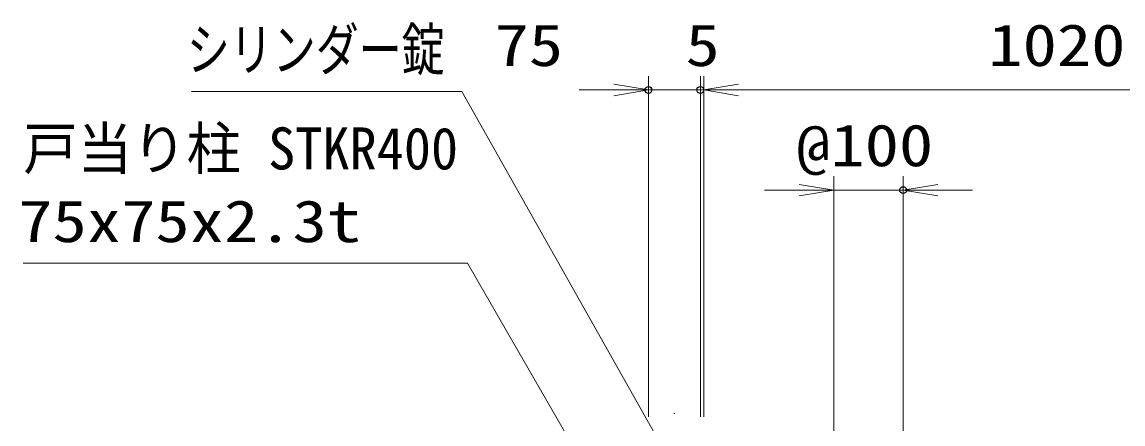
# Model space of a CAD drawing. Units: millimetres at full size. Extents: x -5940 to 5940, y -4200 to 4200.
# Drawn here: x -2965 to -1376, y -289 to 291 of the extents above; entities that cross this region are included whole.
import ezdxf
from ezdxf.enums import TextEntityAlignment as Align

# ---------------------------------------------------------------- set-up
doc = ezdxf.new("R2010")
doc.units = ezdxf.units.MM
doc.header["$LTSCALE"] = 20
doc.header["$PDMODE"] = 32
doc.header["$PDSIZE"] = 10
doc.linetypes.add('USER1', pattern=[18, 12, -1.5, 3, -1.5])
for name, color, linetype, lineweight in [('0-4_寸法線', 4, 'Continuous', 18), ('0-5_0', 7, 'Continuous', 18), ('0-B_中心線', 6, 'USER1', 25)]:
    doc.layers.add(name, color=color, linetype=linetype, lineweight=lineweight)
doc.layers.add('0-6_Defpoints', color=7, linetype='Continuous')
doc.styles.add('ＭＳ ゴシック', font='')
doc.styles.get('ＭＳ ゴシック').set_extended_font_data('MS Gothic')

# ---------------------------------------------------------------- blocks, each defined once
blk = doc.blocks.new('S30')
at = {"layer": '0-4_寸法線'}
for points in [[(-1880568, 54990594.4), (-1867747.8, 54990594.4), (-1862596.9, 54981638.1), (-1862098.3, 54980771.2)], [(-1862741.3, 54981555), (-1862098.3, 54980771.2), (-1862452.4, 54981721.2)]]:
    blk.add_lwpolyline(points, dxfattribs=at)
at = {"layer": '0-4_寸法線', "color": 254, "style": 'ＭＳ ゴシック'}
for s, width, p in [('戸当り柱 STKR400', 0.95, (-1880568, 54992933.8)), ('75x75x2.3t', 1.2, (-1880712, 54990833.8))]:
    blk.add_text(s, height=1212, dxfattribs=dict(at, width=width)).set_placement(p, align=Align.BOTTOM_LEFT)
blk = doc.blocks.new('S33')
at = {"layer": '0-4_寸法線'}
for points in [[(-1875713.5, 54995550.9), (-1867914.1, 54995550.9), (-1860399.3, 54982223.5), (-1859908.2, 54981352.4)], [(-1860544.5, 54982141.6), (-1859908.2, 54981352.4), (-1860254.1, 54982305.3)]]:
    blk.add_lwpolyline(points, dxfattribs=at)
at = {"layer": '0-4_寸法線', "color": 254, "style": 'ＭＳ ゴシック', "width": 0.75}
blk.add_text('シリンダー錠', height=1212, dxfattribs=at).set_placement((-1875847.9, 54995790.2), align=Align.BOTTOM_LEFT)
blk = doc.blocks.new('_Open')
at = {"layer": '0-5_0'}
blk.add_line((-20, 3.333), (0, 0), dxfattribs=at)
blk.add_lwpolyline([(-20, -3.333), (0, 0), (-20, 0)], dxfattribs=at)
blk = doc.blocks.new('_DOTSMALL')
at = {"layer": '0-5_0'}
blk.add_line((-1.25, 0), (1.25, 0), dxfattribs=at)

msp = doc.modelspace()

# ---------------------------------------------------------------- linework, layer by layer
at = {"layer": '0-4_寸法線'}
for p, q in [((-2061.02, -279.17), (-2061.02, 212.77)), ((-1986.02, -279.17), (-1986.02, 212.77)), ((-1986.02, -279.17), (-1986.02, 212.77)), ((-1981.02, -279.17), (-1981.02, 212.77)), ((-1981.02, -279.17), (-1981.02, 212.77)), ((-2111.02, 192.77), (-2161.02, 192.77)), ((-1986.02, 192.77), (-2061.02, 192.77)), ((-1981.02, 192.77), (-1986.02, 192.77)), ((-1981.02, 192.77), (-961.02, 192.77)), ((-1931.02, 192.77), (-1881.02, 192.77)), ((-1793.52, -312.17), (-1793.52, 68.16)), ((-1693.52, -312.17), (-1693.52, 68.16)), ((-1843.52, 48.16), (-1893.52, 48.16)), ((-1793.52, 48.16), (-1693.52, 48.16)), ((-1643.52, 48.16), (-1593.52, 48.16))]:
    msp.add_line(p, q, dxfattribs=at)
at = {"layer": '0-6_Defpoints'}
for p in [(-2061.02, 192.77), (-1986.02, 192.77), (-1693.52, 48.16)]:
    msp.add_point(p, dxfattribs=at)
at = {"layer": '0-B_中心線'}
msp.add_line((-2023.52, -1624.67), (-2023.52, -273.67), dxfattribs=at)

# ---------------------------------------------------------------- block references
at = {"layer": '0-4_寸法線'}
for name, p, xscale, yscale in [('S33', (91065.38, -2749586.79), 0.05, 0.05), ('_Open', (-2061.02, 192.77), 2.5, 2.5), ('_DOTSMALL', (-1986.02, 192.77), 2.5, 2.5), ('S30', (91065.38, -2749586.79), 0.05, 0.05), ('_Open', (-1793.52, 48.16), 2.5, 2.5)]:
    msp.add_blockref(name, p, dxfattribs=dict(at, xscale=xscale, yscale=yscale))
at = {"layer": '0-4_寸法線', "xscale": 2.5, "yscale": 2.5, "rotation": 180}
for name, p in [('_DOTSMALL', (-1986.02, 192.77)), ('_Open', (-1981.02, 192.77)), ('_Open', (-1981.02, 192.77)), ('_Open', (-1693.52, 48.16))]:
    msp.add_blockref(name, p, dxfattribs=at)

# ---------------------------------------------------------------- texts
at = {"layer": '0-4_寸法線', "color": 254, "style": 'ＭＳ ゴシック', "width": 1.2}
for s, p in [('75', (-2282.99, 209.11)), ('5', (-2007.52, 209.11)), ('1020', (-1570.62, 209.11)), ('@100', (-1847.92, 64.5))]:
    msp.add_text(s, height=60.56, dxfattribs=at).set_placement(p, align=Align.BOTTOM_LEFT)

doc.saveas('drawing.dxf')
